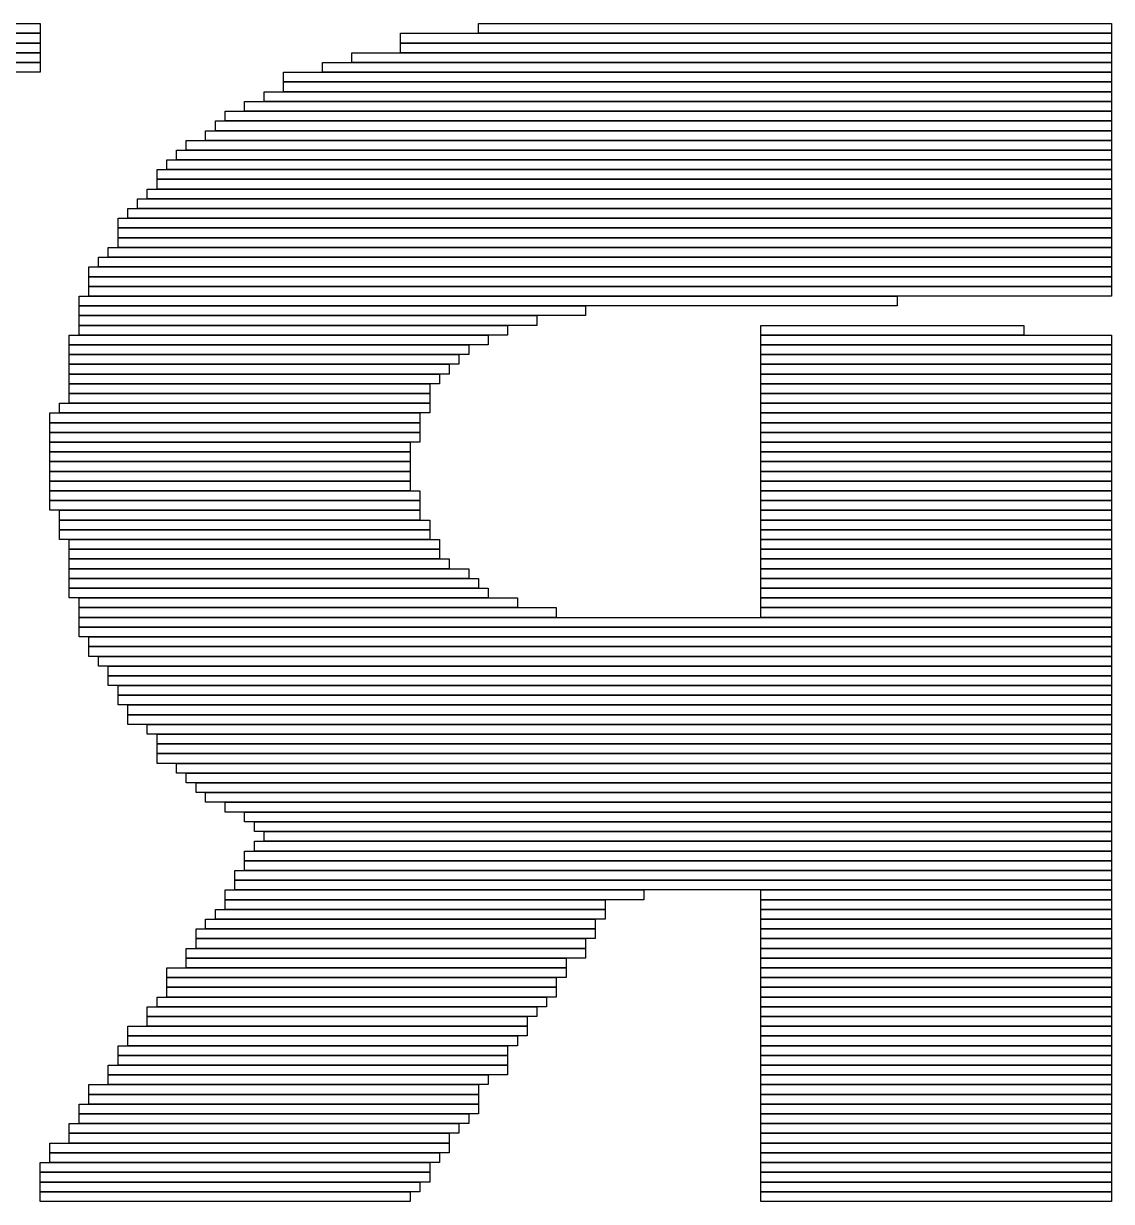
# Model space of a CAD drawing. Header units: inches. Extents: x -1 to 214, y -2 to 213.
# Drawn here: x 0.9149 to 1.1347, y -1.3326 to -1.0944 of the extents above; entities that cross this region are included whole.
import ezdxf

# ---------------------------------------------------------------- set-up
doc = ezdxf.new("R2010")
doc.units = ezdxf.units.IN
doc.header["$MEASUREMENT"] = 0
doc.layers.add('Bottom Overlay', color=54, linetype='Continuous')

msp = doc.modelspace()

# ---------------------------------------------------------------- linework, layer by layer
at = {"layer": 'Bottom Overlay'}
for p, q in [((0.84144, -1.09444), (0.91821, -1.09444)), ((0.91821, -1.09444), (0.91821, -1.09641)), ((1.00679, -1.09641), (1.00679, -1.09444)), ((1.00679, -1.09444), (1.13474, -1.09444)), ((1.13474, -1.09444), (1.13474, -1.09641)), ((0.91821, -1.09641), (0.84144, -1.09641)), ((0.84144, -1.09641), (0.91821, -1.09641)), ((0.91821, -1.09641), (0.91821, -1.09838)), ((0.99103, -1.09838), (0.99103, -1.09641)), ((0.99103, -1.09641), (1.13474, -1.09641)), ((1.13474, -1.09641), (1.00679, -1.09641)), ((1.13474, -1.09641), (1.13474, -1.09838)), ((0.83947, -1.10035), (0.91821, -1.10035)), ((0.91821, -1.09838), (0.84144, -1.09838)), ((0.84144, -1.09838), (0.91821, -1.09838)), ((0.91821, -1.10035), (0.84144, -1.10035)), ((0.91821, -1.09838), (0.91821, -1.10035)), ((0.91821, -1.10035), (0.91821, -1.10232)), ((0.9812, -1.10232), (0.9812, -1.10035)), ((0.9812, -1.10035), (1.13474, -1.10035)), ((0.99103, -1.10035), (0.99103, -1.09838)), ((0.99103, -1.09838), (1.13474, -1.09838)), ((1.13474, -1.09838), (0.99103, -1.09838)), ((1.13474, -1.10035), (0.99103, -1.10035)), ((1.13474, -1.09838), (1.13474, -1.10035)), ((1.13474, -1.10035), (1.13474, -1.10232)), ((0.91821, -1.10232), (0.83947, -1.10232)), ((0.83947, -1.10232), (0.91821, -1.10232)), ((0.91821, -1.10232), (0.91821, -1.10429)), ((0.9753, -1.10429), (0.9753, -1.10232)), ((0.9753, -1.10232), (1.13474, -1.10232)), ((1.13474, -1.10232), (0.9812, -1.10232)), ((1.13474, -1.10232), (1.13474, -1.10429)), ((0.91821, -1.10429), (0.83947, -1.10429)), ((0.96742, -1.10625), (0.96742, -1.10429)), ((0.96742, -1.10429), (1.13474, -1.10429)), ((1.13474, -1.10429), (0.9753, -1.10429)), ((1.13474, -1.10429), (1.13474, -1.10625)), ((1.13474, -1.10625), (0.96742, -1.10625)), ((0.96742, -1.10822), (0.96742, -1.10625)), ((0.96742, -1.10625), (1.13474, -1.10625)), ((1.13474, -1.10625), (1.13474, -1.10822)), ((0.96347, -1.11019), (0.96347, -1.10822)), ((0.96347, -1.10822), (1.13474, -1.10822)), ((1.13474, -1.10822), (0.96742, -1.10822)), ((1.13474, -1.10822), (1.13474, -1.11019)), ((0.95561, -1.11413), (0.95561, -1.11216)), ((0.95561, -1.11216), (1.13474, -1.11216)), ((0.95954, -1.11216), (0.95954, -1.11019)), ((0.95954, -1.11019), (1.13474, -1.11019)), ((1.13474, -1.11216), (0.95954, -1.11216)), ((1.13474, -1.11019), (0.96347, -1.11019)), ((1.13474, -1.11019), (1.13474, -1.11216)), ((1.13474, -1.11216), (1.13474, -1.11413)), ((0.95364, -1.1161), (0.95364, -1.11413)), ((0.95364, -1.11413), (1.13474, -1.11413)), ((1.13474, -1.11413), (0.95561, -1.11413)), ((1.13474, -1.11413), (1.13474, -1.1161)), ((0.95166, -1.11807), (0.95166, -1.1161)), ((0.95166, -1.1161), (1.13474, -1.1161)), ((1.13474, -1.1161), (0.95364, -1.1161)), ((1.13474, -1.1161), (1.13474, -1.11807)), ((0.94773, -1.12003), (0.94773, -1.11807)), ((0.94773, -1.11807), (1.13474, -1.11807)), ((1.13474, -1.11807), (0.95166, -1.11807)), ((1.13474, -1.11807), (1.13474, -1.12003)), ((0.94576, -1.122), (0.94576, -1.12003)), ((0.94576, -1.12003), (1.13474, -1.12003)), ((1.13474, -1.12003), (0.94773, -1.12003)), ((1.13474, -1.12003), (1.13474, -1.122)), ((0.94183, -1.12594), (0.94183, -1.12397)), ((0.94183, -1.12397), (1.13474, -1.12397)), ((0.9438, -1.12397), (0.9438, -1.122)), ((0.9438, -1.122), (1.13474, -1.122)), ((1.13474, -1.12397), (0.9438, -1.12397)), ((1.13474, -1.122), (0.94576, -1.122)), ((1.13474, -1.122), (1.13474, -1.12397)), ((1.13474, -1.12397), (1.13474, -1.12594)), ((0.94183, -1.12791), (0.94183, -1.12594)), ((0.94183, -1.12594), (1.13474, -1.12594)), ((1.13474, -1.12594), (0.94183, -1.12594)), ((1.13474, -1.12594), (1.13474, -1.12791)), ((0.93985, -1.12988), (0.93985, -1.12791)), ((0.93985, -1.12791), (1.13474, -1.12791)), ((1.13474, -1.12791), (0.94183, -1.12791)), ((1.13474, -1.12791), (1.13474, -1.12988)), ((0.93788, -1.13185), (0.93788, -1.12988)), ((0.93788, -1.12988), (1.13474, -1.12988)), ((1.13474, -1.12988), (0.93985, -1.12988)), ((1.13474, -1.12988), (1.13474, -1.13185)), ((0.93593, -1.13381), (0.93593, -1.13185)), ((0.93593, -1.13185), (1.13474, -1.13185)), ((1.13474, -1.13185), (0.93788, -1.13185)), ((1.13474, -1.13185), (1.13474, -1.13381)), ((0.93395, -1.13578), (0.93395, -1.13381)), ((0.93395, -1.13381), (1.13474, -1.13381)), ((0.93395, -1.13775), (0.93395, -1.13578)), ((0.93395, -1.13578), (1.13474, -1.13578)), ((1.13474, -1.13578), (0.93395, -1.13578)), ((1.13474, -1.13381), (0.93593, -1.13381)), ((1.13474, -1.13381), (1.13474, -1.13578)), ((1.13474, -1.13578), (1.13474, -1.13775)), ((1.13474, -1.13775), (0.93395, -1.13775)), ((0.93395, -1.13972), (0.93395, -1.13775)), ((0.93395, -1.13775), (1.13474, -1.13775)), ((1.13474, -1.13775), (1.13474, -1.13972)), ((0.93198, -1.14169), (0.93198, -1.13972)), ((0.93198, -1.13972), (1.13474, -1.13972)), ((1.13474, -1.13972), (0.93395, -1.13972)), ((1.13474, -1.13972), (1.13474, -1.14169)), ((0.93002, -1.14366), (0.93002, -1.14169)), ((0.93002, -1.14169), (1.13474, -1.14169)), ((1.13474, -1.14169), (0.93198, -1.14169)), ((1.13474, -1.14169), (1.13474, -1.14366)), ((0.92805, -1.14563), (0.92805, -1.14366)), ((0.92805, -1.14366), (1.13474, -1.14366)), ((0.92805, -1.14759), (0.92805, -1.14563)), ((0.92805, -1.14563), (1.13474, -1.14563)), ((1.13474, -1.14563), (0.92805, -1.14563)), ((1.13474, -1.14366), (0.93002, -1.14366)), ((1.13474, -1.14366), (1.13474, -1.14563)), ((1.13474, -1.14563), (1.13474, -1.14759)), ((0.92805, -1.14956), (0.92805, -1.14759)), ((0.92805, -1.14759), (1.13474, -1.14759)), ((1.13474, -1.14759), (0.92805, -1.14759)), ((1.13474, -1.14759), (1.13474, -1.14956)), ((0.92607, -1.15153), (0.92607, -1.14956)), ((0.92607, -1.14956), (1.09143, -1.14956)), ((1.13474, -1.14956), (0.92805, -1.14956)), ((1.09143, -1.14956), (1.09143, -1.15153)), ((1.09143, -1.15153), (0.92607, -1.15153)), ((0.92607, -1.1535), (0.92607, -1.15153)), ((0.92607, -1.15153), (1.02845, -1.15153)), ((1.02845, -1.15153), (1.02845, -1.1535)), ((1.02845, -1.1535), (0.92607, -1.1535)), ((0.92607, -1.15547), (0.92607, -1.1535)), ((0.92607, -1.1535), (1.01859, -1.1535)), ((1.01859, -1.1535), (1.01859, -1.15547)), ((0.9241, -1.1594), (0.9241, -1.15744)), ((0.9241, -1.15744), (1.00876, -1.15744)), ((1.01859, -1.15547), (0.92607, -1.15547)), ((0.92607, -1.15744), (0.92607, -1.15547)), ((0.92607, -1.15547), (1.01269, -1.15547)), ((1.01269, -1.15744), (0.92607, -1.15744)), ((1.00876, -1.15744), (1.00876, -1.1594)), ((1.01269, -1.15547), (1.01269, -1.15744)), ((1.06387, -1.15744), (1.06387, -1.15547)), ((1.06387, -1.15547), (1.11702, -1.15547)), ((1.11702, -1.15744), (1.06387, -1.15744)), ((1.06387, -1.1594), (1.06387, -1.15744)), ((1.06387, -1.15744), (1.13474, -1.15744)), ((1.11702, -1.15547), (1.11702, -1.15744)), ((1.13474, -1.15744), (1.13474, -1.1594)), ((1.00876, -1.1594), (0.9241, -1.1594)), ((0.9241, -1.16137), (0.9241, -1.1594)), ((0.9241, -1.1594), (1.00482, -1.1594)), ((1.00482, -1.1594), (1.00482, -1.16137)), ((1.06387, -1.16137), (1.06387, -1.1594)), ((1.06387, -1.1594), (1.13474, -1.1594)), ((1.13474, -1.1594), (1.06387, -1.1594)), ((1.13474, -1.1594), (1.13474, -1.16137)), ((0.9241, -1.16334), (0.9241, -1.16137)), ((0.9241, -1.16137), (1.00284, -1.16137)), ((1.00482, -1.16137), (0.9241, -1.16137)), ((1.00284, -1.16137), (1.00284, -1.16334)), ((1.13474, -1.16137), (1.06387, -1.16137)), ((1.06387, -1.16334), (1.06387, -1.16137)), ((1.06387, -1.16137), (1.13474, -1.16137)), ((1.13474, -1.16137), (1.13474, -1.16334)), ((1.00284, -1.16334), (0.9241, -1.16334)), ((0.9241, -1.16531), (0.9241, -1.16334)), ((0.9241, -1.16334), (1.00089, -1.16334)), ((1.00089, -1.16334), (1.00089, -1.16531)), ((1.06387, -1.16531), (1.06387, -1.16334)), ((1.06387, -1.16334), (1.13474, -1.16334)), ((1.13474, -1.16334), (1.06387, -1.16334)), ((1.13474, -1.16334), (1.13474, -1.16531)), ((0.9241, -1.16728), (0.9241, -1.16531)), ((0.9241, -1.16531), (0.99891, -1.16531)), ((1.00089, -1.16531), (0.9241, -1.16531)), ((0.99891, -1.16531), (0.99891, -1.16728)), ((1.13474, -1.16531), (1.06387, -1.16531)), ((1.06387, -1.16728), (1.06387, -1.16531)), ((1.06387, -1.16531), (1.13474, -1.16531)), ((1.13474, -1.16531), (1.13474, -1.16728)), ((0.99891, -1.16728), (0.9241, -1.16728)), ((0.9241, -1.16925), (0.9241, -1.16728)), ((0.9241, -1.16728), (0.99694, -1.16728)), ((0.99694, -1.16925), (0.9241, -1.16925)), ((0.9241, -1.17122), (0.9241, -1.16925)), ((0.9241, -1.16925), (0.99694, -1.16925)), ((0.99694, -1.16728), (0.99694, -1.16925)), ((0.99694, -1.16925), (0.99694, -1.17122)), ((1.06387, -1.16925), (1.06387, -1.16728)), ((1.06387, -1.16728), (1.13474, -1.16728)), ((1.13474, -1.16728), (1.06387, -1.16728)), ((1.13474, -1.16925), (1.06387, -1.16925)), ((1.06387, -1.17122), (1.06387, -1.16925)), ((1.06387, -1.16925), (1.13474, -1.16925)), ((1.13474, -1.16728), (1.13474, -1.16925)), ((1.13474, -1.16925), (1.13474, -1.17122)), ((0.92214, -1.17318), (0.92214, -1.17122)), ((0.92214, -1.17122), (0.99694, -1.17122)), ((0.99694, -1.17122), (0.9241, -1.17122)), ((0.99694, -1.17122), (0.99694, -1.17318)), ((1.06387, -1.17318), (1.06387, -1.17122)), ((1.06387, -1.17122), (1.13474, -1.17122)), ((1.13474, -1.17122), (1.06387, -1.17122)), ((1.13474, -1.17122), (1.13474, -1.17318)), ((0.92017, -1.17515), (0.92017, -1.17318)), ((0.92017, -1.17318), (0.99498, -1.17318)), ((0.99694, -1.17318), (0.92214, -1.17318)), ((0.99498, -1.17318), (0.99498, -1.17515)), ((1.06387, -1.17515), (1.06387, -1.17318)), ((1.06387, -1.17318), (1.13474, -1.17318)), ((1.13474, -1.17318), (1.06387, -1.17318)), ((1.13474, -1.17318), (1.13474, -1.17515)), ((0.99498, -1.17515), (0.92017, -1.17515)), ((0.92017, -1.17712), (0.92017, -1.17515)), ((0.92017, -1.17515), (0.99498, -1.17515)), ((0.99498, -1.17515), (0.99498, -1.17712)), ((1.13474, -1.17515), (1.06387, -1.17515)), ((1.06387, -1.17712), (1.06387, -1.17515)), ((1.06387, -1.17515), (1.13474, -1.17515)), ((1.13474, -1.17515), (1.13474, -1.17712)), ((0.92017, -1.17909), (0.92017, -1.17712)), ((0.92017, -1.17712), (0.99498, -1.17712)), ((0.99498, -1.17712), (0.92017, -1.17712)), ((0.99498, -1.17712), (0.99498, -1.17909)), ((1.13474, -1.17712), (1.06387, -1.17712)), ((1.06387, -1.17909), (1.06387, -1.17712)), ((1.06387, -1.17712), (1.13474, -1.17712)), ((1.13474, -1.17712), (1.13474, -1.17909)), ((0.99498, -1.17909), (0.92017, -1.17909)), ((0.92017, -1.18106), (0.92017, -1.17909)), ((0.92017, -1.17909), (0.99301, -1.17909)), ((0.99301, -1.18106), (0.92017, -1.18106)), ((0.92017, -1.18303), (0.92017, -1.18106)), ((0.92017, -1.18106), (0.99301, -1.18106)), ((0.99301, -1.17909), (0.99301, -1.18106)), ((0.99301, -1.18106), (0.99301, -1.18303)), ((1.13474, -1.17909), (1.06387, -1.17909)), ((1.06387, -1.18106), (1.06387, -1.17909)), ((1.06387, -1.17909), (1.13474, -1.17909)), ((1.13474, -1.18106), (1.06387, -1.18106)), ((1.06387, -1.18303), (1.06387, -1.18106)), ((1.06387, -1.18106), (1.13474, -1.18106)), ((1.13474, -1.17909), (1.13474, -1.18106)), ((1.13474, -1.18106), (1.13474, -1.18303)), ((0.99301, -1.18303), (0.92017, -1.18303)), ((0.92017, -1.185), (0.92017, -1.18303)), ((0.92017, -1.18303), (0.99301, -1.18303)), ((0.99301, -1.18303), (0.99301, -1.185)), ((1.13474, -1.18303), (1.06387, -1.18303)), ((1.06387, -1.185), (1.06387, -1.18303)), ((1.06387, -1.18303), (1.13474, -1.18303)), ((1.13474, -1.18303), (1.13474, -1.185)), ((0.92017, -1.18696), (0.92017, -1.185)), ((0.92017, -1.185), (0.99301, -1.185)), ((0.99301, -1.185), (0.92017, -1.185)), ((0.99301, -1.185), (0.99301, -1.18696)), ((1.13474, -1.185), (1.06387, -1.185)), ((1.06387, -1.18696), (1.06387, -1.185)), ((1.06387, -1.185), (1.13474, -1.185)), ((1.13474, -1.185), (1.13474, -1.18696)), ((0.99301, -1.18696), (0.92017, -1.18696)), ((0.92017, -1.18893), (0.92017, -1.18696)), ((0.92017, -1.18696), (0.99301, -1.18696)), ((0.99301, -1.18696), (0.99301, -1.18893)), ((1.13474, -1.18696), (1.06387, -1.18696)), ((1.06387, -1.18893), (1.06387, -1.18696)), ((1.06387, -1.18696), (1.13474, -1.18696)), ((1.13474, -1.18696), (1.13474, -1.18893)), ((0.92017, -1.1909), (0.92017, -1.18893)), ((0.92017, -1.18893), (0.99498, -1.18893)), ((0.99301, -1.18893), (0.92017, -1.18893)), ((0.99498, -1.1909), (0.92017, -1.1909)), ((0.92017, -1.19287), (0.92017, -1.1909)), ((0.92017, -1.1909), (0.99498, -1.1909)), ((0.99498, -1.18893), (0.99498, -1.1909)), ((0.99498, -1.1909), (0.99498, -1.19287)), ((1.06387, -1.1909), (1.06387, -1.18893)), ((1.06387, -1.18893), (1.13474, -1.18893)), ((1.13474, -1.18893), (1.06387, -1.18893)), ((1.06387, -1.19287), (1.06387, -1.1909)), ((1.06387, -1.1909), (1.13474, -1.1909)), ((1.13474, -1.1909), (1.06387, -1.1909)), ((1.13474, -1.18893), (1.13474, -1.1909)), ((1.13474, -1.1909), (1.13474, -1.19287)), ((0.99498, -1.19287), (0.92017, -1.19287)), ((0.92214, -1.19484), (0.92214, -1.19287)), ((0.92214, -1.19287), (0.99498, -1.19287)), ((0.99498, -1.19287), (0.99498, -1.19484)), ((1.13474, -1.19287), (1.06387, -1.19287)), ((1.06387, -1.19484), (1.06387, -1.19287)), ((1.06387, -1.19287), (1.13474, -1.19287)), ((1.13474, -1.19287), (1.13474, -1.19484)), ((0.92214, -1.19681), (0.92214, -1.19484)), ((0.92214, -1.19484), (0.99694, -1.19484)), ((0.99498, -1.19484), (0.92214, -1.19484)), ((0.99694, -1.19484), (0.99694, -1.19681)), ((1.13474, -1.19484), (1.06387, -1.19484)), ((1.06387, -1.19681), (1.06387, -1.19484)), ((1.06387, -1.19484), (1.13474, -1.19484)), ((1.13474, -1.19484), (1.13474, -1.19681)), ((0.99694, -1.19681), (0.92214, -1.19681)), ((0.92214, -1.19877), (0.92214, -1.19681)), ((0.92214, -1.19681), (0.99694, -1.19681)), ((0.99694, -1.19681), (0.99694, -1.19877)), ((1.13474, -1.19681), (1.06387, -1.19681)), ((1.06387, -1.19877), (1.06387, -1.19681)), ((1.06387, -1.19681), (1.13474, -1.19681)), ((1.13474, -1.19681), (1.13474, -1.19877)), ((0.99694, -1.19877), (0.92214, -1.19877)), ((0.9241, -1.20074), (0.9241, -1.19877)), ((0.9241, -1.19877), (0.99891, -1.19877)), ((0.99891, -1.19877), (0.99891, -1.20074)), ((1.06387, -1.20074), (1.06387, -1.19877)), ((1.06387, -1.19877), (1.13474, -1.19877)), ((1.13474, -1.19877), (1.06387, -1.19877)), ((1.13474, -1.19877), (1.13474, -1.20074)), ((0.9241, -1.20271), (0.9241, -1.20074)), ((0.9241, -1.20074), (0.99891, -1.20074)), ((0.99891, -1.20074), (0.9241, -1.20074)), ((0.99891, -1.20271), (0.9241, -1.20271)), ((0.9241, -1.20468), (0.9241, -1.20271)), ((0.9241, -1.20271), (1.00089, -1.20271)), ((0.99891, -1.20074), (0.99891, -1.20271)), ((1.00089, -1.20271), (1.00089, -1.20468)), ((1.13474, -1.20074), (1.06387, -1.20074)), ((1.06387, -1.20271), (1.06387, -1.20074)), ((1.06387, -1.20074), (1.13474, -1.20074)), ((1.13474, -1.20271), (1.06387, -1.20271)), ((1.06387, -1.20468), (1.06387, -1.20271)), ((1.06387, -1.20271), (1.13474, -1.20271)), ((1.13474, -1.20074), (1.13474, -1.20271)), ((1.13474, -1.20271), (1.13474, -1.20468)), ((0.9241, -1.20665), (0.9241, -1.20468)), ((0.9241, -1.20468), (1.00482, -1.20468)), ((1.00089, -1.20468), (0.9241, -1.20468)), ((1.00482, -1.20468), (1.00482, -1.20665)), ((1.13474, -1.20468), (1.06387, -1.20468)), ((1.06387, -1.20665), (1.06387, -1.20468)), ((1.06387, -1.20468), (1.13474, -1.20468)), ((1.13474, -1.20468), (1.13474, -1.20665)), ((1.00482, -1.20665), (0.9241, -1.20665)), ((0.9241, -1.20862), (0.9241, -1.20665)), ((0.9241, -1.20665), (1.00679, -1.20665)), ((1.00679, -1.20665), (1.00679, -1.20862)), ((1.06387, -1.20862), (1.06387, -1.20665)), ((1.06387, -1.20665), (1.13474, -1.20665)), ((1.13474, -1.20665), (1.06387, -1.20665)), ((1.13474, -1.20665), (1.13474, -1.20862)), ((1.00679, -1.20862), (0.9241, -1.20862)), ((0.9241, -1.21059), (0.9241, -1.20862)), ((0.9241, -1.20862), (1.00876, -1.20862)), ((1.00876, -1.20862), (1.00876, -1.21059)), ((1.06387, -1.21059), (1.06387, -1.20862)), ((1.06387, -1.20862), (1.13474, -1.20862)), ((1.13474, -1.20862), (1.06387, -1.20862)), ((1.13474, -1.20862), (1.13474, -1.21059)), ((1.00876, -1.21059), (0.9241, -1.21059)), ((0.92607, -1.21255), (0.92607, -1.21059)), ((0.92607, -1.21059), (1.01466, -1.21059)), ((1.01466, -1.21059), (1.01466, -1.21255)), ((1.13474, -1.21059), (1.06387, -1.21059)), ((1.06387, -1.21255), (1.06387, -1.21059)), ((1.06387, -1.21059), (1.13474, -1.21059)), ((1.13474, -1.21059), (1.13474, -1.21255)), ((0.92607, -1.21452), (0.92607, -1.21255)), ((0.92607, -1.21255), (1.02253, -1.21255)), ((1.01466, -1.21255), (0.92607, -1.21255)), ((1.02253, -1.21452), (0.92607, -1.21452)), ((0.92607, -1.21649), (0.92607, -1.21452)), ((0.92607, -1.21452), (1.13474, -1.21452)), ((1.02253, -1.21255), (1.02253, -1.21452)), ((1.13474, -1.21255), (1.06387, -1.21255)), ((1.06387, -1.21452), (1.06387, -1.21255)), ((1.06387, -1.21255), (1.13474, -1.21255)), ((1.13474, -1.21452), (1.06387, -1.21452)), ((1.13474, -1.21255), (1.13474, -1.21452)), ((1.13474, -1.21452), (1.13474, -1.21649)), ((0.92607, -1.21846), (0.92607, -1.21649)), ((0.92607, -1.21649), (1.13474, -1.21649)), ((1.13474, -1.21649), (0.92607, -1.21649)), ((1.13474, -1.21649), (1.13474, -1.21846)), ((1.13474, -1.21846), (0.92607, -1.21846)), ((0.92805, -1.22043), (0.92805, -1.21846)), ((0.92805, -1.21846), (1.13474, -1.21846)), ((1.13474, -1.21846), (1.13474, -1.22043)), ((0.92805, -1.2224), (0.92805, -1.22043)), ((0.92805, -1.22043), (1.13474, -1.22043)), ((1.13474, -1.22043), (0.92805, -1.22043)), ((1.13474, -1.22043), (1.13474, -1.2224)), ((1.13474, -1.2224), (0.92805, -1.2224)), ((0.93002, -1.22437), (0.93002, -1.2224)), ((0.93002, -1.2224), (1.13474, -1.2224)), ((1.13474, -1.2224), (1.13474, -1.22437)), ((1.13474, -1.22437), (0.93002, -1.22437)), ((0.93198, -1.22633), (0.93198, -1.22437)), ((0.93198, -1.22437), (1.13474, -1.22437)), ((0.93198, -1.2283), (0.93198, -1.22633)), ((0.93198, -1.22633), (1.13474, -1.22633)), ((1.13474, -1.22633), (0.93198, -1.22633)), ((1.13474, -1.22437), (1.13474, -1.22633)), ((1.13474, -1.22633), (1.13474, -1.2283)), ((1.13474, -1.2283), (0.93198, -1.2283)), ((0.93395, -1.23027), (0.93395, -1.2283)), ((0.93395, -1.2283), (1.13474, -1.2283)), ((1.13474, -1.2283), (1.13474, -1.23027)), ((1.13474, -1.23027), (0.93395, -1.23027)), ((0.93395, -1.23224), (0.93395, -1.23027)), ((0.93395, -1.23027), (1.13474, -1.23027)), ((1.13474, -1.23027), (1.13474, -1.23224)), ((1.13474, -1.23224), (0.93395, -1.23224)), ((0.93593, -1.23421), (0.93593, -1.23224)), ((0.93593, -1.23224), (1.13474, -1.23224)), ((1.13474, -1.23224), (1.13474, -1.23421)), ((1.13474, -1.23421), (0.93593, -1.23421)), ((0.93593, -1.23618), (0.93593, -1.23421)), ((0.93593, -1.23421), (1.13474, -1.23421)), ((1.13474, -1.23618), (0.93593, -1.23618)), ((0.93985, -1.23814), (0.93985, -1.23618)), ((0.93985, -1.23618), (1.13474, -1.23618)), ((1.13474, -1.23421), (1.13474, -1.23618)), ((1.13474, -1.23618), (1.13474, -1.23814)), ((1.13474, -1.23814), (0.93985, -1.23814)), ((0.94183, -1.24011), (0.94183, -1.23814)), ((0.94183, -1.23814), (1.13474, -1.23814)), ((1.13474, -1.23814), (1.13474, -1.24011)), ((1.13474, -1.24011), (0.94183, -1.24011)), ((0.94183, -1.24208), (0.94183, -1.24011)), ((0.94183, -1.24011), (1.13474, -1.24011)), ((1.13474, -1.24011), (1.13474, -1.24208)), ((1.13474, -1.24208), (0.94183, -1.24208)), ((0.94183, -1.24405), (0.94183, -1.24208)), ((0.94183, -1.24208), (1.13474, -1.24208)), ((1.13474, -1.24208), (1.13474, -1.24405)), ((1.13474, -1.24405), (0.94183, -1.24405)), ((0.94576, -1.24602), (0.94576, -1.24405)), ((0.94576, -1.24405), (1.13474, -1.24405)), ((1.13474, -1.24405), (1.13474, -1.24602)), ((1.13474, -1.24602), (0.94576, -1.24602)), ((0.94773, -1.24799), (0.94773, -1.24602)), ((0.94773, -1.24602), (1.13474, -1.24602)), ((1.13474, -1.24799), (0.94773, -1.24799)), ((0.94971, -1.24996), (0.94971, -1.24799)), ((0.94971, -1.24799), (1.13474, -1.24799)), ((1.13474, -1.24602), (1.13474, -1.24799)), ((1.13474, -1.24799), (1.13474, -1.24996)), ((1.13474, -1.24996), (0.94971, -1.24996)), ((0.95166, -1.25192), (0.95166, -1.24996)), ((0.95166, -1.24996), (1.13474, -1.24996)), ((1.13474, -1.24996), (1.13474, -1.25192)), ((1.13474, -1.25192), (0.95166, -1.25192)), ((0.95561, -1.25389), (0.95561, -1.25192)), ((0.95561, -1.25192), (1.13474, -1.25192)), ((1.13474, -1.25192), (1.13474, -1.25389)), ((1.13474, -1.25389), (0.95561, -1.25389)), ((0.95954, -1.25586), (0.95954, -1.25389)), ((0.95954, -1.25389), (1.13474, -1.25389)), ((1.13474, -1.25389), (1.13474, -1.25586)), ((1.13474, -1.25586), (0.95954, -1.25586)), ((0.96152, -1.25783), (0.96152, -1.25586)), ((0.96152, -1.25586), (1.13474, -1.25586)), ((1.13474, -1.25586), (1.13474, -1.25783)), ((1.13474, -1.25783), (0.96152, -1.25783)), ((0.96152, -1.26177), (0.96152, -1.2598)), ((0.96152, -1.2598), (1.13474, -1.2598)), ((0.96347, -1.2598), (0.96347, -1.25783)), ((0.96347, -1.25783), (1.13474, -1.25783)), ((1.13474, -1.2598), (0.96347, -1.2598)), ((1.13474, -1.25783), (1.13474, -1.2598)), ((1.13474, -1.2598), (1.13474, -1.26177)), ((0.95954, -1.26374), (0.95954, -1.26177)), ((0.95954, -1.26177), (1.13474, -1.26177)), ((1.13474, -1.26177), (0.96152, -1.26177)), ((1.13474, -1.26177), (1.13474, -1.26374)), ((1.13474, -1.26374), (0.95954, -1.26374)), ((0.95954, -1.2657), (0.95954, -1.26374)), ((0.95954, -1.26374), (1.13474, -1.26374)), ((1.13474, -1.26374), (1.13474, -1.2657)), ((0.95757, -1.26767), (0.95757, -1.2657)), ((0.95757, -1.2657), (1.13474, -1.2657)), ((1.13474, -1.2657), (0.95954, -1.2657)), ((1.13474, -1.2657), (1.13474, -1.26767)), ((1.13474, -1.26767), (0.95757, -1.26767)), ((0.95757, -1.26964), (0.95757, -1.26767)), ((0.95757, -1.26767), (1.13474, -1.26767)), ((1.13474, -1.26767), (1.13474, -1.26964)), ((0.95561, -1.27161), (0.95561, -1.26964)), ((0.95561, -1.26964), (1.04025, -1.26964)), ((1.04025, -1.27161), (0.95561, -1.27161)), ((0.95561, -1.27358), (0.95561, -1.27161)), ((0.95561, -1.27161), (1.03238, -1.27161)), ((1.13474, -1.26964), (0.95757, -1.26964)), ((1.03238, -1.27161), (1.03238, -1.27358)), ((1.04025, -1.26964), (1.04025, -1.27161)), ((1.06387, -1.27161), (1.06387, -1.26964)), ((1.06387, -1.26964), (1.13474, -1.26964)), ((1.13474, -1.27161), (1.06387, -1.27161)), ((1.06387, -1.27358), (1.06387, -1.27161)), ((1.06387, -1.27161), (1.13474, -1.27161)), ((1.13474, -1.26964), (1.13474, -1.27161)), ((1.13474, -1.27161), (1.13474, -1.27358)), ((0.95364, -1.27555), (0.95364, -1.27358)), ((0.95364, -1.27358), (1.03238, -1.27358)), ((1.03238, -1.27358), (0.95561, -1.27358)), ((1.03238, -1.27358), (1.03238, -1.27555)), ((1.13474, -1.27358), (1.06387, -1.27358)), ((1.06387, -1.27555), (1.06387, -1.27358)), ((1.06387, -1.27358), (1.13474, -1.27358)), ((1.13474, -1.27358), (1.13474, -1.27555)), ((0.95166, -1.27751), (0.95166, -1.27555)), ((0.95166, -1.27555), (1.03041, -1.27555)), ((1.03238, -1.27555), (0.95364, -1.27555)), ((1.03041, -1.27555), (1.03041, -1.27751)), ((1.13474, -1.27555), (1.06387, -1.27555)), ((1.06387, -1.27751), (1.06387, -1.27555)), ((1.06387, -1.27555), (1.13474, -1.27555)), ((1.13474, -1.27555), (1.13474, -1.27751)), ((0.94971, -1.27948), (0.94971, -1.27751)), ((0.94971, -1.27751), (1.03041, -1.27751)), ((1.03041, -1.27751), (0.95166, -1.27751)), ((1.03041, -1.27751), (1.03041, -1.27948)), ((1.06387, -1.27948), (1.06387, -1.27751)), ((1.06387, -1.27751), (1.13474, -1.27751)), ((1.13474, -1.27751), (1.06387, -1.27751)), ((1.13474, -1.27751), (1.13474, -1.27948)), ((0.94773, -1.28342), (0.94773, -1.28145)), ((0.94773, -1.28145), (1.02845, -1.28145)), ((1.03041, -1.27948), (0.94971, -1.27948)), ((0.94971, -1.28145), (0.94971, -1.27948)), ((0.94971, -1.27948), (1.02845, -1.27948)), ((1.02845, -1.28145), (0.94971, -1.28145)), ((1.02845, -1.27948), (1.02845, -1.28145)), ((1.02845, -1.28145), (1.02845, -1.28342)), ((1.06387, -1.28145), (1.06387, -1.27948)), ((1.06387, -1.27948), (1.13474, -1.27948)), ((1.13474, -1.27948), (1.06387, -1.27948)), ((1.06387, -1.28342), (1.06387, -1.28145)), ((1.06387, -1.28145), (1.13474, -1.28145)), ((1.13474, -1.28145), (1.06387, -1.28145)), ((1.13474, -1.27948), (1.13474, -1.28145)), ((1.13474, -1.28145), (1.13474, -1.28342)), ((1.02845, -1.28342), (0.94773, -1.28342)), ((0.94773, -1.28539), (0.94773, -1.28342)), ((0.94773, -1.28342), (1.0245, -1.28342)), ((1.0245, -1.28342), (1.0245, -1.28539)), ((1.13474, -1.28342), (1.06387, -1.28342)), ((1.06387, -1.28539), (1.06387, -1.28342)), ((1.06387, -1.28342), (1.13474, -1.28342)), ((1.13474, -1.28342), (1.13474, -1.28539)), ((0.9438, -1.28736), (0.9438, -1.28539)), ((0.9438, -1.28539), (1.0245, -1.28539)), ((1.0245, -1.28539), (0.94773, -1.28539)), ((1.0245, -1.28539), (1.0245, -1.28736)), ((1.13474, -1.28539), (1.06387, -1.28539)), ((1.06387, -1.28736), (1.06387, -1.28539)), ((1.06387, -1.28539), (1.13474, -1.28539)), ((1.13474, -1.28539), (1.13474, -1.28736)), ((1.0245, -1.28736), (0.9438, -1.28736)), ((0.9438, -1.28933), (0.9438, -1.28736)), ((0.9438, -1.28736), (1.02253, -1.28736)), ((1.02253, -1.28736), (1.02253, -1.28933)), ((1.06387, -1.28933), (1.06387, -1.28736)), ((1.06387, -1.28736), (1.13474, -1.28736)), ((1.13474, -1.28736), (1.06387, -1.28736)), ((1.13474, -1.28736), (1.13474, -1.28933)), ((0.9438, -1.29129), (0.9438, -1.28933)), ((0.9438, -1.28933), (1.02253, -1.28933)), ((1.02253, -1.28933), (0.9438, -1.28933)), ((1.02253, -1.28933), (1.02253, -1.29129)), ((1.13474, -1.28933), (1.06387, -1.28933)), ((1.06387, -1.29129), (1.06387, -1.28933)), ((1.06387, -1.28933), (1.13474, -1.28933)), ((1.13474, -1.28933), (1.13474, -1.29129)), ((0.93985, -1.29523), (0.93985, -1.29326)), ((0.93985, -1.29326), (1.01859, -1.29326)), ((0.94183, -1.29326), (0.94183, -1.29129)), ((0.94183, -1.29129), (1.02056, -1.29129)), ((1.02056, -1.29326), (0.94183, -1.29326)), ((1.02253, -1.29129), (0.9438, -1.29129)), ((1.01859, -1.29326), (1.01859, -1.29523)), ((1.02056, -1.29129), (1.02056, -1.29326)), ((1.06387, -1.29326), (1.06387, -1.29129)), ((1.06387, -1.29129), (1.13474, -1.29129)), ((1.13474, -1.29129), (1.06387, -1.29129)), ((1.13474, -1.29326), (1.06387, -1.29326)), ((1.06387, -1.29523), (1.06387, -1.29326)), ((1.06387, -1.29326), (1.13474, -1.29326)), ((1.13474, -1.29129), (1.13474, -1.29326)), ((1.13474, -1.29326), (1.13474, -1.29523)), ((0.93985, -1.2972), (0.93985, -1.29523)), ((0.93985, -1.29523), (1.01662, -1.29523)), ((1.01859, -1.29523), (0.93985, -1.29523)), ((1.01662, -1.29523), (1.01662, -1.2972)), ((1.13474, -1.29523), (1.06387, -1.29523)), ((1.06387, -1.2972), (1.06387, -1.29523)), ((1.06387, -1.29523), (1.13474, -1.29523)), ((1.13474, -1.29523), (1.13474, -1.2972)), ((0.93593, -1.29917), (0.93593, -1.2972)), ((0.93593, -1.2972), (1.01662, -1.2972)), ((1.01662, -1.2972), (0.93985, -1.2972)), ((1.01662, -1.2972), (1.01662, -1.29917)), ((1.06387, -1.29917), (1.06387, -1.2972)), ((1.06387, -1.2972), (1.13474, -1.2972)), ((1.13474, -1.2972), (1.06387, -1.2972)), ((1.13474, -1.2972), (1.13474, -1.29917)), ((0.93593, -1.30114), (0.93593, -1.29917)), ((0.93593, -1.29917), (1.01466, -1.29917)), ((1.01662, -1.29917), (0.93593, -1.29917)), ((1.01466, -1.29917), (1.01466, -1.30114)), ((1.13474, -1.29917), (1.06387, -1.29917)), ((1.06387, -1.30114), (1.06387, -1.29917)), ((1.06387, -1.29917), (1.13474, -1.29917)), ((1.13474, -1.29917), (1.13474, -1.30114)), ((0.93395, -1.30311), (0.93395, -1.30114)), ((0.93395, -1.30114), (1.01269, -1.30114)), ((1.01466, -1.30114), (0.93593, -1.30114)), ((1.01269, -1.30114), (1.01269, -1.30311)), ((1.06387, -1.30311), (1.06387, -1.30114)), ((1.06387, -1.30114), (1.13474, -1.30114)), ((1.13474, -1.30114), (1.06387, -1.30114)), ((1.13474, -1.30114), (1.13474, -1.30311)), ((0.93198, -1.30704), (0.93198, -1.30507)), ((0.93198, -1.30507), (1.01269, -1.30507)), ((1.01269, -1.30311), (0.93395, -1.30311)), ((0.93395, -1.30507), (0.93395, -1.30311)), ((0.93395, -1.30311), (1.01269, -1.30311)), ((1.01269, -1.30507), (0.93395, -1.30507)), ((1.01269, -1.30311), (1.01269, -1.30507)), ((1.01269, -1.30507), (1.01269, -1.30704)), ((1.13474, -1.30311), (1.06387, -1.30311)), ((1.06387, -1.30507), (1.06387, -1.30311)), ((1.06387, -1.30311), (1.13474, -1.30311)), ((1.13474, -1.30507), (1.06387, -1.30507)), ((1.06387, -1.30704), (1.06387, -1.30507)), ((1.06387, -1.30507), (1.13474, -1.30507)), ((1.13474, -1.30311), (1.13474, -1.30507)), ((1.13474, -1.30507), (1.13474, -1.30704)), ((0.93198, -1.30901), (0.93198, -1.30704)), ((0.93198, -1.30704), (1.00876, -1.30704)), ((1.01269, -1.30704), (0.93198, -1.30704)), ((1.00876, -1.30704), (1.00876, -1.30901)), ((1.13474, -1.30704), (1.06387, -1.30704)), ((1.06387, -1.30901), (1.06387, -1.30704)), ((1.06387, -1.30704), (1.13474, -1.30704)), ((1.13474, -1.30704), (1.13474, -1.30901)), ((0.92805, -1.31098), (0.92805, -1.30901)), ((0.92805, -1.30901), (1.00679, -1.30901)), ((1.00876, -1.30901), (0.93198, -1.30901)), ((1.00679, -1.30901), (1.00679, -1.31098)), ((1.13474, -1.30901), (1.06387, -1.30901)), ((1.06387, -1.31098), (1.06387, -1.30901)), ((1.06387, -1.30901), (1.13474, -1.30901)), ((1.13474, -1.30901), (1.13474, -1.31098)), ((1.00679, -1.31098), (0.92805, -1.31098)), ((0.92805, -1.31295), (0.92805, -1.31098)), ((0.92805, -1.31098), (1.00679, -1.31098)), ((1.00679, -1.31098), (1.00679, -1.31295)), ((1.13474, -1.31098), (1.06387, -1.31098)), ((1.06387, -1.31295), (1.06387, -1.31098)), ((1.06387, -1.31098), (1.13474, -1.31098)), ((1.13474, -1.31098), (1.13474, -1.31295)), ((0.92607, -1.31492), (0.92607, -1.31295)), ((0.92607, -1.31295), (1.00679, -1.31295)), ((1.00679, -1.31295), (0.92805, -1.31295)), ((1.00679, -1.31295), (1.00679, -1.31492)), ((1.13474, -1.31295), (1.06387, -1.31295)), ((1.06387, -1.31492), (1.06387, -1.31295)), ((1.06387, -1.31295), (1.13474, -1.31295)), ((1.13474, -1.31295), (1.13474, -1.31492)), ((0.9241, -1.31885), (0.9241, -1.31688)), ((0.9241, -1.31688), (1.00284, -1.31688)), ((1.00679, -1.31492), (0.92607, -1.31492)), ((0.92607, -1.31688), (0.92607, -1.31492)), ((0.92607, -1.31492), (1.00482, -1.31492)), ((1.00482, -1.31688), (0.92607, -1.31688)), ((1.00284, -1.31688), (1.00284, -1.31885)), ((1.00482, -1.31492), (1.00482, -1.31688)), ((1.13474, -1.31492), (1.06387, -1.31492)), ((1.06387, -1.31688), (1.06387, -1.31492)), ((1.06387, -1.31492), (1.13474, -1.31492)), ((1.13474, -1.31688), (1.06387, -1.31688)), ((1.06387, -1.31885), (1.06387, -1.31688)), ((1.06387, -1.31688), (1.13474, -1.31688)), ((1.13474, -1.31492), (1.13474, -1.31688)), ((1.13474, -1.31688), (1.13474, -1.31885)), ((0.9241, -1.32082), (0.9241, -1.31885)), ((0.9241, -1.31885), (1.00089, -1.31885)), ((1.00284, -1.31885), (0.9241, -1.31885)), ((1.00089, -1.31885), (1.00089, -1.32082)), ((1.06387, -1.32082), (1.06387, -1.31885)), ((1.06387, -1.31885), (1.13474, -1.31885)), ((1.13474, -1.31885), (1.06387, -1.31885)), ((1.13474, -1.31885), (1.13474, -1.32082)), ((0.92017, -1.32279), (0.92017, -1.32082)), ((0.92017, -1.32082), (1.00089, -1.32082)), ((1.00089, -1.32082), (0.9241, -1.32082)), ((1.00089, -1.32082), (1.00089, -1.32279)), ((1.06387, -1.32279), (1.06387, -1.32082)), ((1.06387, -1.32082), (1.13474, -1.32082)), ((1.13474, -1.32082), (1.06387, -1.32082)), ((1.13474, -1.32082), (1.13474, -1.32279)), ((1.00089, -1.32279), (0.92017, -1.32279)), ((0.92017, -1.32476), (0.92017, -1.32279)), ((0.92017, -1.32279), (0.99891, -1.32279)), ((0.99891, -1.32279), (0.99891, -1.32476)), ((1.13474, -1.32279), (1.06387, -1.32279)), ((1.06387, -1.32476), (1.06387, -1.32279)), ((1.06387, -1.32279), (1.13474, -1.32279)), ((1.13474, -1.32279), (1.13474, -1.32476)), ((0.91821, -1.32673), (0.91821, -1.32476)), ((0.91821, -1.32476), (0.99694, -1.32476)), ((0.99891, -1.32476), (0.92017, -1.32476)), ((0.99694, -1.32476), (0.99694, -1.32673)), ((1.13474, -1.32476), (1.06387, -1.32476)), ((1.06387, -1.32673), (1.06387, -1.32476)), ((1.06387, -1.32476), (1.13474, -1.32476)), ((1.13474, -1.32476), (1.13474, -1.32673)), ((0.99694, -1.32673), (0.91821, -1.32673)), ((0.91821, -1.3287), (0.91821, -1.32673)), ((0.91821, -1.32673), (0.99694, -1.32673)), ((0.99694, -1.3287), (0.91821, -1.3287)), ((0.91821, -1.33066), (0.91821, -1.3287)), ((0.91821, -1.3287), (0.99498, -1.3287)), ((0.99498, -1.3287), (0.99498, -1.33066)), ((0.99694, -1.32673), (0.99694, -1.3287)), ((1.13474, -1.32673), (1.06387, -1.32673)), ((1.06387, -1.3287), (1.06387, -1.32673)), ((1.06387, -1.32673), (1.13474, -1.32673)), ((1.13474, -1.3287), (1.06387, -1.3287)), ((1.06387, -1.33066), (1.06387, -1.3287)), ((1.06387, -1.3287), (1.13474, -1.3287)), ((1.13474, -1.32673), (1.13474, -1.3287)), ((1.13474, -1.3287), (1.13474, -1.33066)), ((0.99498, -1.33066), (0.91821, -1.33066)), ((0.91821, -1.33263), (0.91821, -1.33066)), ((0.91821, -1.33066), (0.99301, -1.33066)), ((0.99301, -1.33066), (0.99301, -1.33263)), ((1.06387, -1.33263), (1.06387, -1.33066)), ((1.06387, -1.33066), (1.13474, -1.33066)), ((1.13474, -1.33066), (1.06387, -1.33066)), ((1.13474, -1.33066), (1.13474, -1.33263)), ((0.99301, -1.33263), (0.91821, -1.33263)), ((1.13474, -1.33263), (1.06387, -1.33263))]:
    msp.add_line(p, q, dxfattribs=at)

doc.saveas('drawing.dxf')
